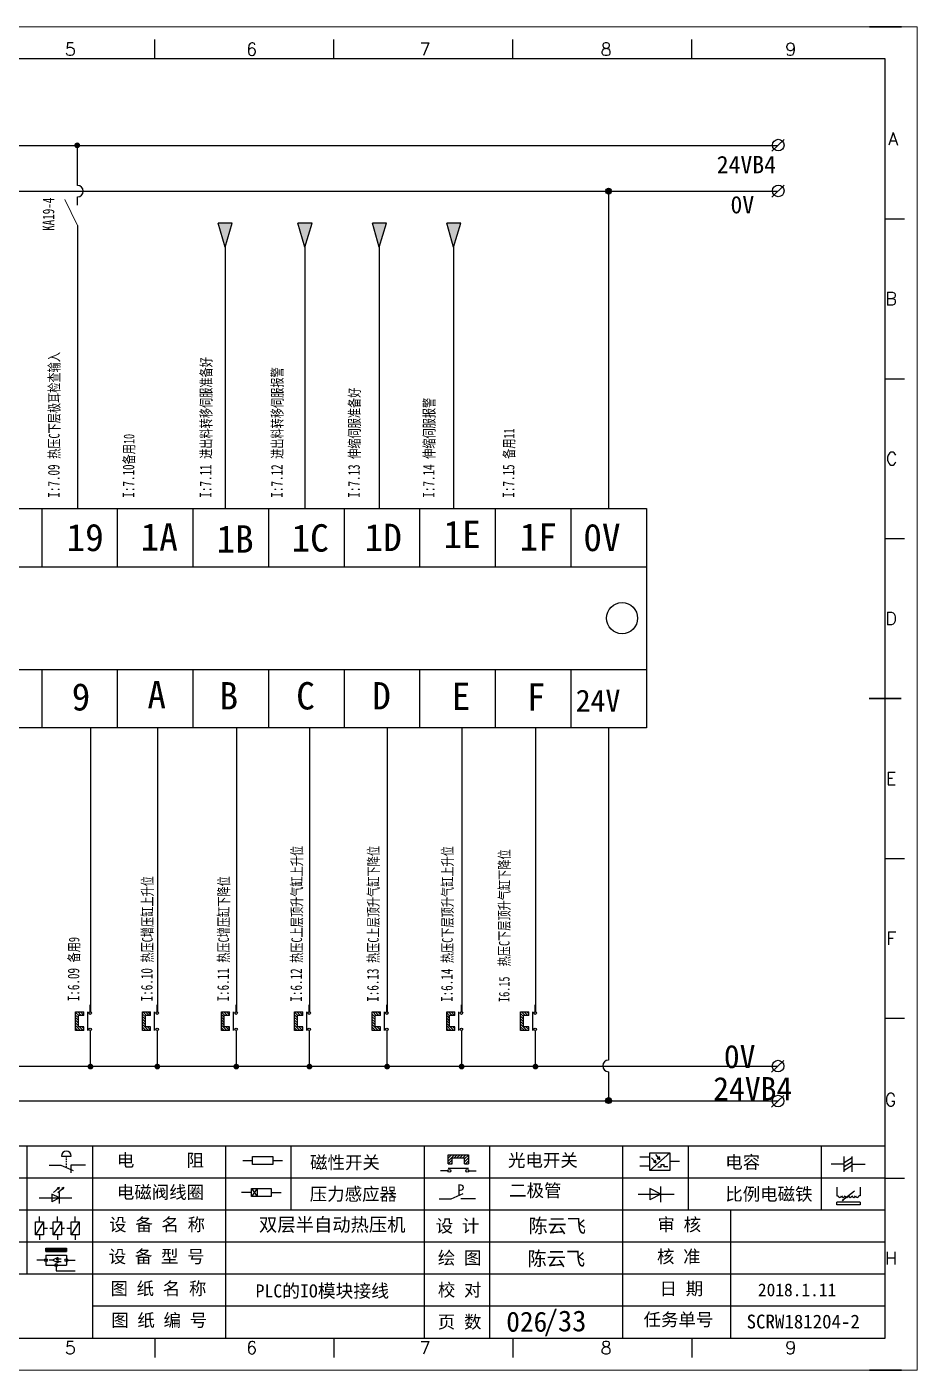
# Model space of a CAD drawing. Extents: x 38255 to 47052, y -6758 to -3353.
# Drawn here: x 40466.5 to 40619.6, y -5388.1 to -5157.1 of the extents above; entities that cross this region are included whole.
import ezdxf
from ezdxf.enums import TextEntityAlignment as Align

# ---------------------------------------------------------------- set-up
doc = ezdxf.new("R2010")
doc.units = 0
doc.header["$MEASUREMENT"] = 0
doc.layers.add('AE_BOR', color=1, linetype='Continuous')
doc.layers.add('电气图内容', color=7, linetype='Continuous')
doc.layers.add('frame', color=7, linetype='Continuous', lineweight=15)
doc.styles.add('WD', font='romans.shx', dxfattribs={"bigfont": 'gbcbig.shx'})
doc.styles.add('宋', font='', dxfattribs={"width": 0.7})
doc.styles.add('样式 0', font='')
doc.styles.add('汉字', font='')
doc.styles.get('宋').set_extended_font_data('SimSun')
doc.styles.get('样式 0').set_extended_font_data('KaiTi_GB2312')
doc.styles.get('汉字').set_extended_font_data('新宋体')

# ---------------------------------------------------------------- blocks, each defined once
blk = doc.blocks.new('磁性开关')
at = {"linetype": 'ByBlock'}
h = blk.add_hatch(dxfattribs=at)
h.set_pattern_fill('ANSI31', color=256, scale=0.1, style=0)
h.set_pattern_definition([(45, (0, 0), (-0.224506403, 0.224506403), [])])
h.paths.add_polyline_path([(-1910.88, -776.69), (-1910.88, -775.29), (-1907.69, -775.29), (-1907.69, -776.69), (-1908.31, -776.69), (-1908.31, -775.79), (-1910.25, -775.79), (-1910.25, -776.69)])
for p, q in [((-1910.88, -776.69), (-1910.88, -775.29)), ((-1910.88, -775.29), (-1907.69, -775.29)), ((-1910.88, -776.69), (-1910.25, -776.69)), ((-1910.25, -776.69), (-1910.25, -775.79)), ((-1910.25, -775.79), (-1908.31, -775.79)), ((-1908.31, -776.69), (-1908.31, -775.79)), ((-1908.31, -776.69), (-1907.69, -776.69)), ((-1907.69, -775.29), (-1907.69, -776.69)), ((-1910.91, -777.81), (-1912.09, -777.81)), ((-1910.88, -777.39), (-1907.69, -777.39)), ((-1907.66, -777.81), (-1906.48, -777.81))]:
    blk.add_line(p, q, dxfattribs=at)
for centre in [(-1910.68, -777.81), (-1907.88, -777.81)]:
    blk.add_circle(centre, 0.225, dxfattribs=at)
blk = doc.blocks.new('光电开关')
at = {"linetype": 'ByBlock'}
h = blk.add_hatch(dxfattribs=at)
h.set_pattern_fill('ANSI31', color=256, scale=0.01, style=0)
h.set_pattern_definition([(45, (0.172267, 0), (-0.0224506403, 0.0224506403), [])])
h.paths.add_polyline_path([(-1882.44, -776.34), (-1882.5, -775.91), (-1882.68, -776.07)])
h.paths.add_polyline_path([(-1882.86, -776.23), (-1882.44, -776.34), (-1882.68, -776.07)])
h.paths.add_polyline_path([(-1883.05, -776.88), (-1883.11, -776.45), (-1883.29, -776.61)])
h.paths.add_polyline_path([(-1883.47, -776.77), (-1883.05, -776.88), (-1883.29, -776.61)])
for p, q in [((-1884.01, -775.96), (-1885.56, -775.96)), ((-1880.91, -775.3), (-1884.01, -778.05)), ((-1883.75, -776.09), (-1883.05, -776.88)), ((-1883.11, -776.45), (-1883.47, -776.77)), ((-1883.05, -776.88), (-1883.47, -776.77)), ((-1883.14, -775.55), (-1882.44, -776.34)), ((-1883.05, -776.88), (-1883.11, -776.45)), ((-1882.5, -775.91), (-1882.86, -776.23)), ((-1882.44, -776.34), (-1882.86, -776.23)), ((-1882.44, -776.34), (-1882.5, -775.91)), ((-1879.37, -776.67), (-1880.91, -776.67)), ((-1884.01, -777.39), (-1885.56, -777.39)), ((-1882.78, -777.47), (-1882.23, -777.47)), ((-1882.23, -777.47), (-1882.23, -777.14)), ((-1882.23, -777.14), (-1881.78, -777.14)), ((-1881.78, -777.47), (-1881.78, -777.14)), ((-1881.23, -777.47), (-1881.78, -777.47))]:
    blk.add_line(p, q, dxfattribs=at)
blk.add_lwpolyline([(-1884.01, -775.3), (-1880.91, -775.3), (-1880.91, -778.05), (-1884.01, -778.05)], close=True, dxfattribs=at)
blk = doc.blocks.new('电磁阀线圈')
at = {"linetype": 'ByBlock'}
for p, q in [((-1854.61, -796.54), (-1856.17, -796.54)), ((-1854.61, -795.92), (-1853.75, -797.16)), ((-1853.75, -795.92), (-1854.61, -797.16)), ((-1853.75, -795.92), (-1853.75, -797.16)), ((-1851.53, -796.54), (-1849.97, -796.54))]:
    blk.add_line(p, q, dxfattribs=at)
blk.add_lwpolyline([(-1854.61, -795.92), (-1851.53, -795.92), (-1851.53, -797.16), (-1854.61, -797.16)], close=True, dxfattribs=at)
blk = doc.blocks.new('压力感应器')
at = {"linetype": 'ByBlock'}
for p, q in [((-1815.59, -777.73), (-1813.71, -776.93)), ((-1817.44, -777.73), (-1815.59, -777.73)), ((-1811.78, -777.73), (-1814.05, -777.73))]:
    blk.add_line(p, q, dxfattribs=at)
at = {"linetype": 'ByBlock', "insert": (-1814.65, -775.48), "char_height": 1.68, "width": 1.2242, "attachment_point": 1}
blk.add_mtext('{\\fNSimSun|b0|i0|c134|p49;P}', dxfattribs=at)
blk = doc.blocks.new('二极管')
at = {"linetype": 'ByBlock'}
for p, q in [((-1787.52, -776.77), (-1781.92, -776.77)), ((-1783.97, -776.77), (-1785.69, -775.9)), ((-1785.69, -775.9), (-1785.69, -777.65)), ((-1783.97, -776.77), (-1785.69, -777.65)), ((-1783.97, -777.99), (-1783.97, -775.56))]:
    blk.add_line(p, q, dxfattribs=at)
blk = doc.blocks.new('电容')
at = {"linetype": 'ByBlock'}
for p, q in [((-1756.08, -782.99), (-1756.08, -780.56)), ((-1754.86, -780.79), (-1756.08, -781.55)), ((-1754.86, -782.99), (-1754.86, -780.56)), ((-1756.08, -781.77), (-1758.13, -781.77)), ((-1754.86, -781.44), (-1756.08, -782.2)), ((-1754.86, -781.99), (-1756.08, -782.75)), ((-1754.86, -781.77), (-1752.81, -781.77))]:
    blk.add_line(p, q, dxfattribs=at)
blk = doc.blocks.new('发光二极管')
at = {"linetype": 'ByBlock'}
for p, q in [((-1755.78, -785.92), (-1754.89, -785.14)), ((-1754.89, -785.14), (-1755.2, -785.22)), ((-1755.2, -785.22), (-1755.01, -785.43)), ((-1755.08, -785.92), (-1754.18, -785.14)), ((-1754.89, -785.14), (-1755.01, -785.43)), ((-1754.18, -785.14), (-1754.49, -785.22)), ((-1754.49, -785.22), (-1754.31, -785.43)), ((-1754.18, -785.14), (-1754.31, -785.43)), ((-1758.01, -786.77), (-1752.89, -786.77)), ((-1754.84, -786.77), (-1756.04, -786.16)), ((-1756.04, -786.16), (-1756.04, -787.39)), ((-1754.84, -786.77), (-1756.04, -787.39)), ((-1754.84, -787.63), (-1754.84, -785.92))]:
    blk.add_line(p, q, dxfattribs=at)
blk = doc.blocks.new('比例电磁阀')
at = {"linetype": 'ByBlock'}
for p, q in [((-1757.26, -775.38), (-1757.26, -776.71)), ((-1757.26, -776.71), (-1757.05, -776.71)), ((-1754.5, -775.98), (-1756.35, -777.44)), ((-1753.58, -776.71), (-1753.8, -776.71)), ((-1753.58, -775.38), (-1753.58, -776.71)), ((-1753.6, -777.73), (-1757.25, -777.73)), ((-1757.25, -778.13), (-1757.25, -777.73)), ((-1753.6, -778.13), (-1757.25, -778.13)), ((-1756.35, -777.44), (-1756.25, -777.25)), ((-1756.35, -777.44), (-1756.15, -777.38)), ((-1756.15, -777.38), (-1756.25, -777.25)), ((-1753.6, -777.73), (-1753.6, -778.13))]:
    blk.add_line(p, q, dxfattribs=at)
for centre in [(-1756.78, -776.71), (-1756.24, -776.71), (-1755.7, -776.71), (-1755.15, -776.71), (-1754.61, -776.71), (-1754.07, -776.71)]:
    blk.add_arc(centre, 0.271, 180, 0, dxfattribs=at)
blk = doc.blocks.new('保安开关')
at = {"linetype": 'ByBlock'}
for p, q in [((-1757.33, -790.79), (-1758.6, -792.81)), ((-1757.96, -790.79), (-1757.96, -789.97)), ((-1754.54, -790.79), (-1755.81, -792.81)), ((-1755.17, -790.79), (-1755.17, -789.97)), ((-1751.75, -790.79), (-1753.02, -792.81)), ((-1752.39, -790.79), (-1752.39, -789.97)), ((-1757.96, -792.81), (-1757.96, -793.62)), ((-1757.33, -791.8), (-1756.72, -791.8)), ((-1756.35, -791.8), (-1755.89, -791.8)), ((-1755.17, -792.81), (-1755.17, -793.62)), ((-1754.52, -791.8), (-1754.06, -791.8)), ((-1753.69, -791.8), (-1753.08, -791.8)), ((-1752.39, -792.81), (-1752.39, -793.62))]:
    blk.add_line(p, q, dxfattribs=at)
for points in [[(-1758.6, -790.79), (-1757.33, -790.79), (-1757.33, -792.81), (-1758.6, -792.81)], [(-1755.81, -790.79), (-1754.54, -790.79), (-1754.54, -792.81), (-1755.81, -792.81)], [(-1753.02, -790.79), (-1751.75, -790.79), (-1751.75, -792.81), (-1753.02, -792.81)]]:
    blk.add_lwpolyline(points, close=True, dxfattribs=at)
blk = doc.blocks.new('接近开关')
at = {"linetype": 'ByBlock'}
h = blk.add_hatch(dxfattribs=at)
h.set_pattern_fill('ANSI31', color=256, scale=0.01, style=0)
h.set_pattern_definition([(45, (-89.131516, -30.795668), (-0.0224506403, 0.0224506403), [])])
h.paths.add_polyline_path([(-1516.96, -1123.35), (-1516.96, -1122.85), (-1513.76, -1122.85), (-1513.76, -1123.35)])
for p, q in [((-1516.96, -1123.35), (-1516.96, -1122.85)), ((-1516.96, -1122.85), (-1513.76, -1122.85)), ((-1516.96, -1123.35), (-1513.76, -1123.35)), ((-1513.76, -1122.85), (-1513.76, -1123.35)), ((-1517.18, -1124.71), (-1518.36, -1124.71)), ((-1516.96, -1123.95), (-1513.76, -1123.95)), ((-1516.96, -1123.95), (-1516.96, -1125.47)), ((-1516.96, -1125.47), (-1513.76, -1125.47)), ((-1515.91, -1124.71), (-1516.45, -1124.71)), ((-1515.11, -1124.31), (-1515.91, -1124.71)), ((-1515.11, -1125.11), (-1515.91, -1124.71)), ((-1515.33, -1124.53), (-1515.17, -1124.53)), ((-1515.33, -1124.88), (-1515.17, -1124.88)), ((-1515.25, -1124.45), (-1515.25, -1124.61)), ((-1515.11, -1124.31), (-1515.11, -1125.11)), ((-1515.11, -1124.48), (-1514.58, -1124.48)), ((-1515.11, -1124.94), (-1514.58, -1124.94)), ((-1513.76, -1123.95), (-1513.76, -1125.47)), ((-1513.54, -1124.71), (-1512.36, -1124.71)), ((-1515.36, -1125.69), (-1515.36, -1126.36)), ((-1515.36, -1126.36), (-1512.36, -1126.36))]:
    blk.add_line(p, q, dxfattribs=at)
for centre in [(-1516.96, -1124.71), (-1515.36, -1125.47), (-1513.76, -1124.71)]:
    blk.add_circle(centre, 0.225, dxfattribs=at)
blk = doc.blocks.new('电阻')
at = {"linetype": 'ByBlock'}
for p, q in [((-3.09, 0), (-1.57, 0)), ((1.57, 0), (3.09, 0))]:
    blk.add_line(p, q, dxfattribs=at)
blk.add_lwpolyline([(-1.57, 0.63), (1.57, 0.63), (1.57, -0.63), (-1.57, -0.63)], close=True, dxfattribs=at)
blk = doc.blocks.new('急停按钮')
at = {"linetype": 'ByBlock'}
for p, q in [((-1.86, 0), (0, 0)), ((0, 0), (1.88, -0.81)), ((0.06, 1.45), (1.61, 1.45)), ((0.83, 1.45), (0.83, 1.24)), ((0.83, 1.07), (0.83, 0.85)), ((0.83, 0.68), (0.83, 0.47)), ((0.83, 0.29), (0.83, 0.08)), ((3.81, 0), (1.54, 0)), ((1.54, 0), (1.54, -1.15)), ((0.83, -0.09), (0.83, -0.24))]:
    blk.add_line(p, q, dxfattribs=at)
blk.add_arc((0.83, 1.45), 0.774, 0, 180)
blk = doc.blocks.new('电控横A4')
for p, q in [((292, -5), (5, -5)), ((292, -205), (292, -5)), ((10.03, -205), (289.53, -205)), ((130.8, -205), (190.75, -205)), ((190.75, -205), (259.54, -205))]:
    blk.add_line(p, q)
at = {"linetype": 'ByBlock'}
for p, q in [((292, -175), (5, -175)), ((292, -180), (5, -180)), ((292, -185), (5, -185)), ((292, -190), (5, -190)), ((292, -195), (5, -195)), ((292, -200), (168.03, -200))]:
    blk.add_line(p, q, dxfattribs=at)
at = {"color": 0, "lineweight": -2}
for p, q in [((157.79, -175), (157.79, -195)), ((168.03, -175), (168.03, -204.92)), ((188.84, -175), (188.84, -185)), ((199.08, -175), (199.08, -185)), ((219.89, -175), (219.89, -185)), ((230.12, -175), (230.12, -185)), ((250.93, -175), (250.93, -185)), ((261.17, -175), (261.17, -185)), ((281.98, -175), (281.98, -185)), ((188.84, -185), (188.84, -204.92)), ((219.89, -185), (219.89, -205)), ((230.12, -185), (230.12, -205)), ((250.93, -185), (250.93, -205)), ((267.79, -185), (267.79, -205))]:
    blk.add_line(p, q, dxfattribs=at)
at = {"color": 0, "ltscale": 2}
for p, q in [((292, -205), (292, -183.55)), ((259.54, -205), (289.53, -205)), ((259.54, -205), (292, -205))]:
    blk.add_line(p, q, dxfattribs=at)
at = {"layer": 'AE_BOR', "color": 1, "lineweight": 15}
for p, q in [((0, 0), (297, 0)), ((297, 0), (297, -210)), ((297, -210), (0, -210))]:
    blk.add_line(p, q, dxfattribs=at)
at = {"layer": 'AE_BOR'}
for p, q in [((177.78, -5), (177.78, -2)), ((205.78, -5), (205.78, -2)), ((233.78, -5), (233.78, -2)), ((261.78, -5), (261.78, -2)), ((292, -30), (295, -30)), ((292, -55), (295, -55)), ((292, -80), (295, -80)), ((292, -130), (295, -130)), ((292, -155), (295, -155)), ((292, -180), (295, -180)), ((177.78, -205), (177.78, -208)), ((205.78, -205), (205.78, -208)), ((233.78, -205), (233.78, -208)), ((261.78, -205), (261.78, -208))]:
    blk.add_line(p, q, dxfattribs=at)
at = {"layer": 'AE_BOR', "lineweight": 30}
for p, q in [((294.53, 0), (289.53, 0)), ((294.53, -210), (289.53, -210))]:
    blk.add_line(p, q, dxfattribs=at)
at = {"layer": 'AE_BOR', "color": 2, "lineweight": 30}
blk.add_line((289.5, -105), (294.5, -105), dxfattribs=at)
for name, p in [('急停按钮', (163.12, -177.98)), ('电阻', (194.66, -177.22))]:
    blk.add_blockref(name, p)
at = {"linetype": 'ByBlock'}
for name, p in [('磁性开关', (2134.53, 598.96)), ('光电开关', (2139.22, 599.27)), ('电容', (2041.69, 603.98)), ('发光二极管', (1917.72, 603.69)), ('电磁阀线圈', (2047.53, 614.3)), ('压力感应器', (2039.72, 594.52)), ('二极管', (2040.91, 594.27)), ('比例电磁阀', (2041.69, 593.98)), ('保安开关', (1917.72, 603.98)), ('接近开关', (1677.72, 931.9))]:
    blk.add_blockref(name, p, dxfattribs=at)
at = {"char_height": 2, "attachment_point": 1, "style": '汉字'}
for s, insert in [('{\\fKaiTi_GB2312|b0|i0|c134|p49;电      阻}', (171.86, -176.19)), ('{\\fKaiTi_GB2312|b0|i0|c134|p49;磁性开关}', (202.07, -176.53)), ('{\\fKaiTi_GB2312|b0|i0|c134|p49;光电开关}', (233.02, -176.19)), ('{\\fKaiTi_GB2312|b0|i0|c134|p49;电容}', (267, -176.48)), ('{\\fKaiTi_GB2312|b0|i0|c134|p49;电磁阀线圈}', (171.86, -181.19)), ('{\\fKaiTi_GB2312|b0|i0|c134|p49;压力感应器}', (202.02, -181.47)), ('{\\fKaiTi_GB2312|b0|i0|c134|p49;二极管}', (233.2, -180.91)), ('{\\fKaiTi_GB2312|b0|i0|c134|p49;比例电磁铁}', (267, -181.48)), ('{\\fKaiTi_GB2312|b0|i0|c134|p0;设 备 名 称}', (170.65, -186.24)), ('{\\fKaiTi_GB2312|b0|i0|c134|p0;设 计}', (221.72, -186.46)), ('{\\fKaiTi_GB2312|b0|i0|c134|p0;审 核}', (256.39, -186.25)), ('{\\fKaiTi_GB2312|b0|i0|c134|p0;设 备 型 号}', (170.58, -191.24)), ('{\\fKaiTi_GB2312|b0|i0|c134|p0;核 准}', (256.32, -191.25)), ('{\\fKaiTi_GB2312|b0|i0|c134|p0;绘 图}', (222.05, -191.46)), ('{\\fKaiTi_GB2312|b0|i0|c134|p0;图 纸 名 称}', (170.86, -196.24)), ('{\\fKaiTi_GB2312|b0|i0|c134|p0;校 对}', (222.05, -196.46)), ('{\\fKaiTi_GB2312|b0|i0|c134|p0;日 期}', (256.72, -196.25)), ('{\\fKaiTi_GB2312|b0|i0|c134|p0;图 纸 编 号}', (170.98, -201.2)), ('{\\fKaiTi_GB2312|b0|i0|c134|p0;页 数}', (222.05, -201.46)), ('{\\fKaiTi_GB2312|b0|i0|c134|p0;任务单号}', (254.22, -201.1))]:
    blk.add_mtext(s, dxfattribs=dict(at, insert=insert))
at = {"attachment_point": 1}
for s, insert, char_height, width in [('{\\fSimSun|b0|i0|c134|p2;双层半自动热压机}', (194.08, -186.2), 2.1, 34.3007), ('{\\fKaiTi_GB2312|b0|i0|c134|p49;陈云飞', (236.21, -186.34), 2.2, 21.4865), ('{\\fKaiTi_GB2312|b0|i0|c134|p49;陈云飞}', (236.08, -191.47), 2.2, 20.0113), ('{\\fKaiTi_GB2312|b0|i0|c134|p49;2018.1.11}', (272.1, -196.45), 2, 60.2542)]:
    blk.add_mtext(s, dxfattribs=dict(at, insert=insert, char_height=char_height, width=width))
at = {"layer": 'AE_BOR', "style": 'WD'}
for s, p in [('5', (164.59, -4.5)), ('6', (192.94, -4.5)), ('7', (220.04, -4.5)), ('8', (248.37, -4.5)), ('9', (277.23, -4.5)), ('5', (164.59, -207.5)), ('6', (192.94, -207.5)), ('7', (220.04, -207.5)), ('8', (248.37, -207.5)), ('9', (277.23, -207.5))]:
    blk.add_text(s, height=2, dxfattribs=at).set_placement(p, align=Align.CENTER)
for s, p in [('A', (294.03, -17.5)), ('B', (293.84, -42.5)), ('C', (293.93, -67.5)), ('D', (293.84, -92.5)), ('E', (293.74, -117.5)), ('F', (293.74, -142.5)), ('F', (293.74, -142.5)), ('G', (293.74, -167.72)), ('H', (293.84, -192.5))]:
    blk.add_text(s, height=2, dxfattribs=at).set_placement(p, align=Align.MIDDLE_RIGHT)
at = {"layer": 'frame', "lineweight": 0, "insert": (236.38, -200.67), "char_height": 3.271, "width": 42.6764, "attachment_point": 1, "style": '样式 0'}
blk.add_mtext(' /33', dxfattribs=at)
at = {"layer": '电气图内容', "color": 7, "insert": (270.63, -201.32), "char_height": 2.3665, "attachment_point": 1}
blk.add_mtext('\\pxi-0.125,sm1,ql;{\\f宋体|b0|i0|c134|p2;\\H0.916667x;\\C256;SCRW181204-2^I^I^I', dxfattribs=at)

msp = doc.modelspace()

# ---------------------------------------------------------------- hatches: boundary and pattern name
at = {"lineweight": -2}
h = msp.add_hatch(color=0, dxfattribs=at)
edge = h.paths.add_edge_path()
edge.add_arc((40475.123, -5177.456), 0.5, 180, 540)
h = msp.add_hatch(color=0, dxfattribs=at)
edge = h.paths.add_edge_path()
edge.add_arc((40566.516, -5185.333), 0.5, 0, 360)
for points in [[(40499.353, -5190.853), (40500.548, -5194.953), (40501.802, -5190.853)], [(40513.093, -5190.853), (40514.288, -5194.953), (40515.542, -5190.853)], [(40525.886, -5190.853), (40527.081, -5194.953), (40528.334, -5190.853)], [(40538.678, -5190.853), (40539.873, -5194.953), (40541.127, -5190.853)]]:
    msp.add_hatch(color=256).paths.add_polyline_path(points)
h = msp.add_hatch(color=0, dxfattribs=at)
edge = h.paths.add_edge_path()
edge.add_arc((40477.4, -5335.876), 0.5, 0, 360)
h = msp.add_hatch(color=0, dxfattribs=at)
edge = h.paths.add_edge_path()
edge.add_arc((40488.899, -5335.876), 0.5, 0, 360)
h = msp.add_hatch(color=0, dxfattribs=at)
edge = h.paths.add_edge_path()
edge.add_arc((40502.477, -5335.876), 0.5, 0, 360)
h = msp.add_hatch(color=0, dxfattribs=at)
edge = h.paths.add_edge_path()
edge.add_arc((40515.07, -5335.876), 0.5, 0, 360)
h = msp.add_hatch(color=0, dxfattribs=at)
edge = h.paths.add_edge_path()
edge.add_arc((40528.429, -5335.876), 0.5, 0, 360)
h = msp.add_hatch(color=0, dxfattribs=at)
edge = h.paths.add_edge_path()
edge.add_arc((40541.24, -5335.876), 0.5, 0, 360)
h = msp.add_hatch(color=0, dxfattribs=at)
edge = h.paths.add_edge_path()
edge.add_arc((40553.942, -5335.876), 0.5, 0, 360)
h = msp.add_hatch(color=0, dxfattribs=at)
edge = h.paths.add_edge_path()
edge.add_arc((40566.516, -5341.733), 0.5, 0, 360)

# ---------------------------------------------------------------- linework, layer by layer
at = {"color": 0, "lineweight": -2}
for p, q in [((40594.589, -5178.47), (40596.716, -5176.452)), ((40331.634, -5177.461), (40595.652, -5177.461)), ((40331.634, -5185.333), (40531.348, -5185.333)), ((40531.348, -5185.333), (40595.652, -5185.333)), ((40566.516, -5185.333), (40566.516, -5239.909)), ((40594.589, -5186.342), (40596.716, -5184.324)), ((40475.163, -5191.24), (40475.163, -5239.916)), ((40500.548, -5194.953), (40500.548, -5239.909)), ((40514.288, -5194.953), (40514.288, -5239.909)), ((40527.081, -5194.953), (40527.081, -5239.909)), ((40539.873, -5194.953), (40539.873, -5239.909)), ((40469.016, -5239.909), (40469.016, -5249.909)), ((40482.016, -5239.909), (40482.016, -5249.909)), ((40495.016, -5239.909), (40495.016, -5249.909)), ((40508.016, -5239.909), (40508.016, -5249.909)), ((40521.016, -5239.909), (40521.016, -5249.909)), ((40534.016, -5239.909), (40534.016, -5249.909)), ((40547.016, -5239.909), (40547.016, -5249.909)), ((40560.016, -5239.909), (40560.016, -5249.909)), ((40352.016, -5249.909), (40573.016, -5249.909)), ((40352.016, -5267.613), (40573.016, -5267.613)), ((40469.016, -5267.613), (40469.016, -5277.613)), ((40482.016, -5267.613), (40482.016, -5277.613)), ((40495.016, -5267.613), (40495.016, -5277.613)), ((40508.016, -5267.613), (40508.016, -5277.613)), ((40521.016, -5267.613), (40521.016, -5277.613)), ((40534.016, -5267.613), (40534.016, -5277.613)), ((40547.016, -5267.613), (40547.016, -5277.613)), ((40560.016, -5267.613), (40560.016, -5277.613)), ((40477.422, -5277.613), (40477.422, -5326.392)), ((40488.921, -5277.613), (40488.921, -5326.392)), ((40502.499, -5277.613), (40502.499, -5326.392)), ((40515.092, -5277.613), (40515.092, -5326.392)), ((40528.451, -5277.613), (40528.451, -5326.392)), ((40541.262, -5277.613), (40541.262, -5326.392)), ((40553.964, -5277.613), (40553.964, -5326.392)), ((40566.516, -5277.613), (40566.516, -5334.761)), ((40331.699, -5335.799), (40595.652, -5335.799)), ((40594.545, -5336.848), (40596.672, -5334.831)), ((40566.516, -5336.761), (40566.516, -5341.733)), ((40331.748, -5341.77), (40595.652, -5341.77)), ((40594.545, -5342.853), (40596.672, -5340.836))]:
    msp.add_line(p, q, dxfattribs=at)
at = {"lineweight": -2}
for p, q in [((40475.163, -5184.333), (40475.163, -5177.468)), ((40475.163, -5187.722), (40475.163, -5186.333))]:
    msp.add_line(p, q, dxfattribs=at)
for p, q in [((40501.802, -5190.853), (40499.353, -5190.853)), ((40500.548, -5194.953), (40499.353, -5190.853)), ((40500.548, -5194.953), (40501.802, -5190.853)), ((40515.542, -5190.853), (40513.093, -5190.853)), ((40514.288, -5194.953), (40513.093, -5190.853)), ((40514.288, -5194.953), (40515.542, -5190.853)), ((40528.334, -5190.853), (40525.886, -5190.853)), ((40527.081, -5194.953), (40525.886, -5190.853)), ((40527.081, -5194.953), (40528.334, -5190.853)), ((40541.127, -5190.853), (40538.678, -5190.853)), ((40539.873, -5194.953), (40538.678, -5190.853)), ((40539.873, -5194.953), (40541.127, -5190.853)), ((40477.364, -5330.883), (40477.364, -5335.799)), ((40488.864, -5330.883), (40488.864, -5335.799)), ((40502.442, -5330.883), (40502.442, -5335.799)), ((40515.034, -5330.883), (40515.034, -5335.799)), ((40528.393, -5330.883), (40528.393, -5335.799)), ((40541.205, -5330.883), (40541.205, -5335.799)), ((40553.907, -5330.883), (40553.907, -5335.799))]:
    msp.add_line(p, q)
at = {"color": 0, "lineweight": -2}
msp.add_lwpolyline([(40352.016, -5239.909), (40573.016, -5239.909), (40573.016, -5277.613), (40352.016, -5277.613)], close=True, dxfattribs=at)
for centre, radius in [((40595.716, -5177.42), 1), ((40566.516, -5185.333), 0.5), ((40595.716, -5185.292), 1), ((40568.844, -5258.761), 2.672), ((40595.672, -5335.799), 1), ((40566.516, -5341.733), 0.5), ((40595.672, -5341.804), 1)]:
    msp.add_circle(centre, radius, dxfattribs=at)
for centre, start, end in [((40475.163, -5185.333), 270, 90), ((40566.516, -5335.761), 90, 270)]:
    msp.add_arc(centre, 1, start, end, dxfattribs=at)
at = {"layer": 'frame', "lineweight": 0}
msp.add_line((40475.163, -5191.24), (40472.99, -5186.749), dxfattribs=at)

# ---------------------------------------------------------------- block references
at = {"xscale": 1.1, "yscale": 1.1, "zscale": 1.1}
msp.add_blockref('电控横A4', (40292.897, -5157.079), dxfattribs=at)
at = {"linetype": 'ByBlock', "rotation": 89.99999999999999}
for p in [(39699.551, -3418.795), (39711.05, -3418.795), (39724.628, -3418.795), (39737.221, -3418.795), (39750.58, -3418.795), (39763.391, -3418.795), (39776.093, -3418.795)]:
    msp.add_blockref('磁性开关', p, dxfattribs=at)

# ---------------------------------------------------------------- texts
at = {"color": 0, "lineweight": -2}
msp.add_text('24V', height=3.7652, dxfattribs=at).set_placement((40560.867, -5274.816))
at = {"color": 0, "lineweight": -2, "attachment_point": 1}
for s, insert, char_height, width in [('24VB4', (40585.122, -5179.259), 3, 14.27309), ('0V', (40587.488, -5186.156), 3, 14.27309), ('19', (40473.284, -5242.523), 4.7064, 7.20347), ('1A', (40486.028, -5242.434), 4.7064, 7.20347), ('1B', (40499.069, -5242.789), 4.7064, 7.20347), ('1C', (40511.981, -5242.612), 4.7064, 7.20347), ('1D', (40524.551, -5242.523), 4.7064, 7.20347), ('1E', (40538.137, -5241.991), 4.7064, 7.20347), ('1F', (40551.216, -5242.434), 4.7064, 7.20347), ('0V', (40562.178, -5242.523), 4.7064, 7.20347), ('9', (40474.17, -5269.937), 4.706, 7.20347), ('A', (40487.192, -5269.583), 4.706, 7.20347), ('B', (40499.595, -5269.76), 4.706, 7.20347), ('C', (40512.788, -5269.76), 4.706, 7.20347), ('D', (40525.863, -5269.76), 4.706, 7.20347), ('E', (40539.551, -5269.848), 4.706, 7.20347), ('F', (40552.45, -5269.964), 4.706, 7.20347), ('0V', (40586.345, -5332.142), 4, 14.27309), ('24VB4', (40584.516, -5337.674), 4, 14.27309)]:
    msp.add_mtext(s, dxfattribs=dict(at, insert=insert, char_height=char_height, width=width))
at = {"color": 0, "lineweight": -2, "char_height": 2, "width": 71.79445, "style": '宋'}
for s, insert, attachment_point, rotation in [('KA19-4', (40469.171, -5192.167), 1, 90), ('I:7.09 {\\f宋体|b0|i0|c134|p2;\\H0.916667x;\\C256;热压C下层极耳检查输入}', (40470.082, -5238.039), 1, 90), ('I:7.11 {\\f宋体|b0|i0|c134|p2;\\H0.916667x;\\C256;进出料转移伺服准备好}', (40496.202, -5238.039), 1, 90), ('I:7.12 {\\f宋体|b0|i0|c134|p2;\\H0.916667x;\\C256;进出料转移伺服报警}', (40508.458, -5238.039), 1, 90), ('I:7.13 {\\f宋体|b0|i0|c134|p2;\\H0.916667x;\\C256;伸缩伺服准备好}', (40521.718, -5238.039), 1, 90), ('I:7.14 {\\f宋体|b0|i0|c134|p2;\\H0.916667x;\\C256;伸缩伺服报警}', (40534.577, -5238.039), 1, 90), ('I:7.10{\\f宋体|b0|i0|c134|p2;\\H0.916667x;\\C256;备用10}', (40482.941, -5238.039), 1, 90), ('I:7.15 {\\f宋体|b0|i0|c134|p2;\\H0.916667x;\\C256;备用11}', (40548.314, -5238.039), 1, 90), ('I:6.12 {\\f宋体|b0|i0|c134|p2;\\H0.916667x;\\C7;热压C上层顶升气缸上升位}', (40513.998, -5324.71), 7, 89.89611), ('I:6.13 {\\f宋体|b0|i0|c134|p2;\\H0.916667x;\\C7;热压C上层顶升气缸下降位}', (40527.177, -5324.734), 7, 89.89611), ('I:6.14{\\C7; \\f宋体|b0|i0|c134|p2;\\H0.916667x;热压C下层顶升气缸上升位}', (40539.914, -5324.757), 7, 89.89611), ('{\\f宋体|b0|i0|c134|p2;\\H0.916667x;\\C256;I6.15  \\H1x;\\C0;热压C下层顶升气缸下降位}', (40549.698, -5324.757), 7, 89.89611), ('I:6.10 {\\f宋体|b0|i0|c134|p2;\\H0.916667x;\\C7;热压C增压缸上升位}', (40488.29, -5324.663), 7, 89.89611), ('I:6.11 {\\f宋体|b0|i0|c134|p2;\\H0.916667x;\\C7;热压C增压缸下降位}', (40501.414, -5324.687), 7, 89.89611), ('I:6.09 {\\f宋体|b0|i0|c134|p2;\\H0.916667x;\\C256;备用9}', (40475.681, -5324.64), 7, 89.89611)]:
    msp.add_mtext(s, dxfattribs=dict(at, insert=insert, attachment_point=attachment_point, rotation=rotation))
at = {"layer": 'frame', "lineweight": 0, "insert": (40505.798, -5373.334), "char_height": 2.24553, "width": 24.66245, "attachment_point": 1}
msp.add_mtext('{\\fKaiTi_GB2312|b0|i0|c134|p49;\\H0.999999x;PLC的IO模块接线}', dxfattribs=at)
at = {"layer": 'frame', "lineweight": 0, "insert": (40548.924, -5378.02), "char_height": 3.4547, "width": 17.21263, "attachment_point": 1, "style": '样式 0'}
msp.add_mtext('026', dxfattribs=at)

doc.saveas('drawing.dxf')
